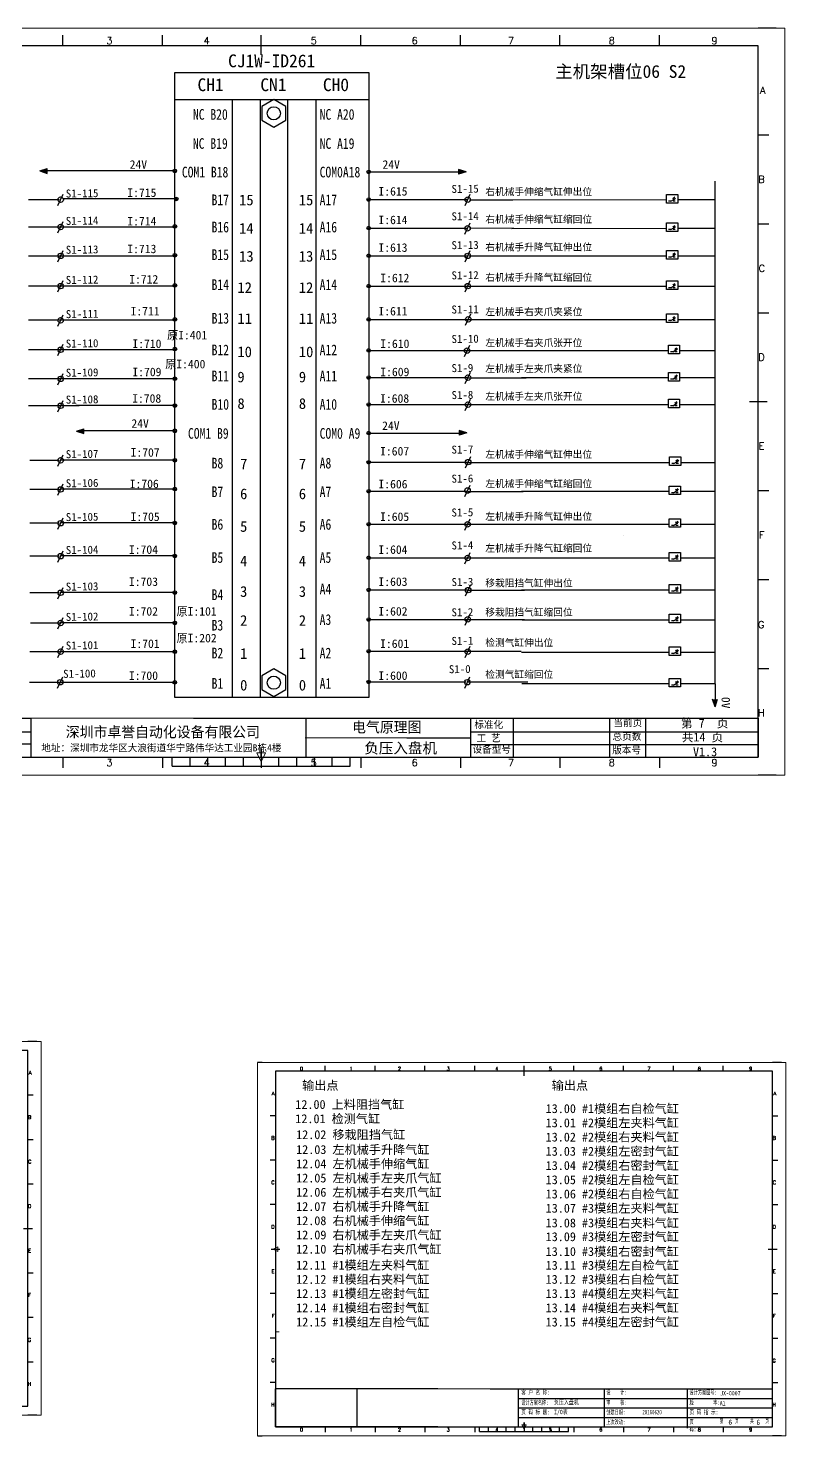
# Model space of a CAD drawing. Extents: x 2368 to 9674, y -1476 to 1321.
# Drawn here: x 5109 to 5535, y 517 to 1309 of the extents above; entities that cross this region are included whole.
import ezdxf
from ezdxf.enums import TextEntityAlignment as Align

# ---------------------------------------------------------------- set-up
doc = ezdxf.new("R2010")
doc.units = 0
doc.header["$MEASUREMENT"] = 0
doc.layers.add('1', color=3, linetype='Continuous', lineweight=20)
for name, color, linetype in [('AE_BOR', 1, 'Continuous'), ('MISC', 2, 'Continuous'), ('SYMS', 7, 'Continuous'), ('图层1', 7, 'Continuous')]:
    doc.layers.add(name, color=color, linetype=linetype)
doc.styles.add('HZ', font='', dxfattribs={"width": 0.8})
doc.styles.add('Standard0.67', font='', dxfattribs={"width": 0.67})
doc.styles.add('Standard_0.8', font='', dxfattribs={"width": 0.8})
doc.styles.add('WD', font='romans.shx', dxfattribs={"bigfont": 'gbcbig.shx'})
doc.styles.add('样式 0', font='')
doc.styles.get('HZ').set_extended_font_data('SimSun')
doc.styles.get('Standard0.67').set_extended_font_data('FangSong_GB2312')
doc.styles.get('Standard_0.8').set_extended_font_data('FangSong_GB2312')
doc.styles.get('样式 0').set_extended_font_data('KaiTi_GB2312')

# ---------------------------------------------------------------- blocks, each defined once
blk = doc.blocks.new('gb_a2_a')
for p, q in [((584, 410), (25, 410)), ((25, 410), (25, 10)), ((584, 10), (584, 410)), ((25, 10), (584, 10))]:
    blk.add_line(p, q)
at = {"lineweight": 9, "ltscale": 0.1}
blk.add_line((25, 116.86), (29, 116.86), dxfattribs=at)
at = {"layer": 'AE_BOR', "lineweight": 30}
for p, q in [((10, 420), (4.93, 420)), ((594, 420), (584, 420)), ((4.93, 0), (10, 0)), ((594, 0), (584, 0))]:
    blk.add_line(p, q, dxfattribs=at)
at = {"layer": 'AE_BOR', "color": 1, "lineweight": 15}
for p, q in [((4.93, 420), (598.93, 420)), ((4.93, 0), (4.93, 420)), ((598.93, 420), (598.93, 0)), ((22.5, 210), (27.5, 212.5)), ((27.5, 207.5), (22.5, 210)), ((27.5, 212.5), (27.5, 207.5)), ((304.5, 7.5), (302, 12.5)), ((302, 12.5), (307, 12.5)), ((307, 12.5), (304.5, 7.5)), ((598.93, 0), (4.93, 0))]:
    blk.add_line(p, q, dxfattribs=at)
at = {"layer": 'AE_BOR'}
for p, q in [((81, 410), (81, 416)), ((137, 410), (137, 416)), ((193, 410), (193, 416)), ((249, 410), (249, 416)), ((304.5, 410), (304.5, 416)), ((360.5, 410), (360.5, 416)), ((416.5, 410), (416.5, 416)), ((472.5, 410), (472.5, 416)), ((528.5, 410), (528.5, 416)), ((25, 360), (19, 360)), ((584, 360), (590, 360)), ((25, 310), (19, 310)), ((584, 310), (590, 310)), ((25, 260), (19, 260)), ((584, 260), (590, 260)), ((25, 160), (19, 160)), ((584, 160), (590, 160)), ((25, 110), (19, 110)), ((584, 110), (590, 110)), ((25, 60), (19, 60)), ((584, 60), (590, 60)), ((81, 10), (81, 4)), ((137, 10), (137, 4)), ((193, 10), (193, 4)), ((249, 10), (249, 4)), ((304.5, 10), (304.5, 4)), ((360.5, 10), (360.5, 4)), ((416.5, 10), (416.5, 4)), ((472.5, 10), (472.5, 4)), ((528.5, 10), (528.5, 4))]:
    blk.add_line(p, q, dxfattribs=at)
at = {"layer": 'AE_BOR', "color": 2, "lineweight": 30}
for p, q in [((304.5, 405), (304.5, 415)), ((20, 210), (30, 210)), ((579, 210), (589, 210)), ((254.5, 5), (254.5, 10)), ((264.5, 5), (264.5, 10)), ((274.5, 5), (274.5, 10)), ((284.5, 5), (284.5, 10)), ((294.5, 5), (294.5, 10)), ((304.5, 10), (304.5, 15)), ((304.5, 15), (304.5, 5)), ((304.5, 10), (304.5, 5)), ((314.5, 5), (314.5, 10)), ((324.5, 5), (324.5, 10)), ((334.5, 5), (334.5, 10)), ((344.5, 5), (344.5, 10)), ((354.5, 5), (354.5, 10)), ((254.5, 5), (354.5, 5))]:
    blk.add_line(p, q, dxfattribs=at)
at = {"layer": 'AE_BOR', "style": 'WD'}
for s, p in [('0', (54.27, 411)), ('1', (110.12, 411)), ('2', (164.42, 411)), ('3', (219.22, 411)), ('4', (273.82, 411)), ('5', (334.12, 411)), ('6', (390.81, 411)), ('7', (445.01, 411)), ('8', (501.67, 411)), ('9', (559.4, 411)), ('0', (54.27, 5)), ('1', (110.12, 5)), ('2', (164.42, 5)), ('3', (219.22, 5)), ('4', (273.82, 5)), ('5', (334.12, 5)), ('6', (390.81, 5)), ('7', (445.01, 5)), ('8', (501.67, 5)), ('9', (559.4, 5))]:
    blk.add_text(s, height=4, dxfattribs=at).set_placement(p, align=Align.CENTER)
for s, p in [('A', (24, 385)), ('A', (588.05, 385)), ('B', (24, 335)), ('B', (587.67, 335)), ('C', (24, 285)), ('C', (587.86, 285)), ('D', (24, 235)), ('D', (587.67, 235)), ('E', (24, 185)), ('E', (587.48, 185)), ('F', (24, 135)), ('F', (587.48, 135)), ('F', (587.48, 135)), ('G', (24, 85)), ('G', (587.48, 84.56)), ('H', (24, 35)), ('H', (587.67, 35))]:
    blk.add_text(s, height=4, dxfattribs=at).set_placement(p, align=Align.MIDDLE_RIGHT)
blk = doc.blocks.new('SYMB2_M_326')
for p, q in [((-6.4, -0.5), (-7.8, 0.9)), ((0, 0), (0, -5)), ((-8.2, -2.2), (-9.6, -0.8)), ((-7.5, -2.9), (-8.2, -2.2)), ((-6.9, -2.4), (-8, -3.5)), ((-5.7, -4.7), (-8, -3.5)), ((-7.5, -2.9), (-7.1, -2.6)), ((-5.7, -4.7), (-7.5, -2.9)), ((-7.1, -2.6), (-6.9, -2.4)), ((-5.7, -4.7), (-6.9, -2.4)), ((-5.7, -1.2), (-6.4, -0.5)), ((-5.2, -0.6), (-6.2, -1.7)), ((-3.9, -2.9), (-6.2, -1.7)), ((-5.7, -1.2), (-5.4, -0.8)), ((-3.9, -2.9), (-5.7, -1.2)), ((-5.4, -0.8), (-5.2, -0.6)), ((-3.9, -2.9), (-5.2, -0.6)), ((0, -10), (-4, -3.5)), ((0, -10), (0, -15))]:
    blk.add_line(p, q)
for points in [[(-5.7, -4.7), (-6.9, -2.4), (-8, -3.5)], [(-3.9, -2.9), (-5.2, -0.6), (-6.2, -1.7)]]:
    blk.add_solid(points)

msp = doc.modelspace()

# ---------------------------------------------------------------- hatches: boundary and pattern name
for points in [[(5115.43136, 1228.58631), (5119.67627, 1229.94668), (5119.67627, 1227.22595)], [(5355.15967, 1228.0636), (5350.91477, 1226.70323), (5350.91477, 1229.42396)], [(5136.01136, 1082.23631), (5140.25627, 1083.59668), (5140.25627, 1080.87595)], [(5355.52967, 1081.3236), (5351.28477, 1079.96323), (5351.28477, 1082.68396)], [(5495.12205, 927.29161), (5493.76169, 931.53651), (5496.48242, 931.53651)]]:
    msp.add_hatch(color=256).paths.add_polyline_path(points)

# ---------------------------------------------------------------- linework, layer by layer
for p, q in [((5191.30346, 1268.76404), (5300.38029, 1268.76404)), ((5115.43136, 1228.58631), (5119.67627, 1229.94668)), ((5115.43136, 1228.58631), (5119.67627, 1227.22595)), ((5191.30346, 1228.61489), (5119.58458, 1228.61489)), ((5119.67627, 1227.22595), (5119.67627, 1229.94668)), ((5300.38029, 1228.04966), (5351.14361, 1228.04966)), ((5355.15967, 1228.0636), (5350.91477, 1229.42396)), ((5350.91477, 1229.42396), (5350.91477, 1226.70323)), ((5355.15967, 1228.0636), (5350.91477, 1226.70323)), ((5495.10307, 1112.40951), (5495.10307, 1222.81564)), ((5109.00553, 1212.58988), (5126.32855, 1212.58988)), ((5125.67557, 1209.11829), (5128.62799, 1215.50582)), ((5192.18451, 1212.85151), (5128.21915, 1212.85151)), ((5300.38029, 1212.50443), (5355.66592, 1212.50443)), ((5354.57584, 1209.11829), (5357.52825, 1215.50582)), ((5381.43458, 1212.40263), (5467.81934, 1212.47355)), ((5474.14087, 1212.47874), (5495.10307, 1212.49595)), ((5109.00553, 1197.13212), (5191.06655, 1197.13212)), ((5125.67557, 1193.73434), (5128.62799, 1200.12187)), ((5300.31923, 1196.44926), (5355.5469, 1196.44926)), ((5354.45682, 1193.02094), (5357.40923, 1199.40847)), ((5381.97047, 1196.32208), (5357.09114, 1196.38364)), ((5380.77503, 1196.32208), (5467.81934, 1196.41287)), ((5474.14087, 1196.41946), (5495.10307, 1196.44132)), ((5109.00553, 1180.94978), (5191.49899, 1180.94978)), ((5125.67557, 1177.49316), (5128.62799, 1183.88069)), ((5300.38029, 1180.87552), (5355.91326, 1180.87552)), ((5354.57584, 1177.49316), (5357.52825, 1183.88069)), ((5385.24661, 1180.87552), (5467.81934, 1180.87552)), ((5474.14087, 1180.87552), (5495.10307, 1180.87552)), ((5109.00553, 1163.95146), (5191.38655, 1163.95146)), ((5125.67557, 1160.5288), (5128.62799, 1166.91633)), ((5300.38029, 1163.84699), (5355.805, 1163.84699)), ((5354.57584, 1160.5288), (5357.52825, 1166.91633)), ((5354.8718, 1141.8415), (5357.82421, 1148.22903)), ((5109.00553, 1144.81017), (5191.38655, 1144.81017)), ((5125.67557, 1141.30933), (5128.62799, 1147.69686)), ((5300.38029, 1145.11216), (5355.805, 1145.11216)), ((5109.00553, 1128.15464), (5191.27822, 1128.15464)), ((5125.67557, 1124.742), (5128.62799, 1131.12953)), ((5300.38029, 1127.64553), (5387.81099, 1127.64553)), ((5354.22068, 1124.20984), (5357.1731, 1130.59737)), ((5109.00553, 1111.81921), (5137.36458, 1111.81921)), ((5125.67557, 1108.362), (5128.62799, 1114.74953)), ((5192.18451, 1111.76073), (5135.60073, 1111.76073)), ((5300.38029, 1112.40951), (5355.805, 1112.40951)), ((5354.69422, 1109.01242), (5357.64663, 1115.39995)), ((5495.10307, 940.2663), (5495.10307, 1112.40951)), ((5109.00553, 1096.68388), (5137.52458, 1096.68388)), ((5125.67557, 1093.21472), (5128.62799, 1099.60225)), ((5192.18451, 1096.62539), (5135.70905, 1096.62539)), ((5300.38029, 1097.25377), (5355.805, 1097.25377)), ((5354.69422, 1093.86515), (5357.64663, 1100.25268)), ((5136.01136, 1082.23631), (5140.25627, 1083.59668)), ((5136.01136, 1082.23631), (5140.25627, 1080.87595)), ((5191.30346, 1082.45782), (5140.10826, 1082.45782)), ((5140.25627, 1080.87595), (5140.25627, 1083.59668)), ((5300.38029, 1081.2097), (5351.14361, 1081.2097)), ((5355.52967, 1081.3236), (5351.28477, 1082.68396)), ((5351.28477, 1082.68396), (5351.28477, 1079.96323)), ((5355.52967, 1081.3236), (5351.28477, 1079.96323)), ((5125.67557, 1062.53679), (5128.62799, 1068.92432)), ((5109.89048, 1065.97973), (5126.37458, 1065.97973)), ((5191.30346, 1065.92125), (5127.17075, 1065.92125)), ((5300.38029, 1064.7492), (5355.805, 1064.7492)), ((5354.81654, 1061.57491), (5357.76895, 1067.96245)), ((5109.89048, 1049.72958), (5126.59458, 1049.72958)), ((5125.67557, 1046.19581), (5128.62799, 1052.58334)), ((5191.30346, 1049.6711), (5127.17075, 1049.6711)), ((5300.38029, 1048.48408), (5355.805, 1048.48408)), ((5354.45547, 1045.59463), (5357.40788, 1051.98217)), ((5109.89048, 1030.69713), (5126.32458, 1030.69713)), ((5125.67557, 1027.18662), (5128.62799, 1033.57415)), ((5191.30346, 1030.63864), (5127.17075, 1030.63864)), ((5300.38029, 1029.95394), (5355.805, 1029.95394)), ((5354.45548, 1026.58545), (5357.4079, 1032.97298)), ((5443.91589, 1023.86829), (5443.91589, 1023.86829)), ((5125.67557, 1008.67266), (5128.62799, 1015.0602)), ((5354.49973, 1007.60821), (5357.45214, 1013.99574)), ((5109.92878, 1012.14369), (5126.39458, 1012.14369)), ((5191.30346, 1012.0852), (5127.20905, 1012.0852)), ((5300.38029, 1011.05145), (5355.805, 1011.05145)), ((5109.92878, 991.56503), (5126.37458, 991.56503)), ((5125.67557, 988.0637), (5128.62799, 994.45123)), ((5191.30346, 991.50655), (5127.20905, 991.50655)), ((5300.38029, 993.00072), (5355.805, 993.00072)), ((5354.80417, 989.58436), (5357.75658, 995.97189)), ((5110.20367, 974.52023), (5126.82458, 974.52023)), ((5125.67557, 971.06106), (5128.62799, 977.4486)), ((5191.30346, 974.46175), (5127.48394, 974.46175)), ((5300.38029, 976.31615), (5355.63992, 976.31615)), ((5354.57584, 973.13031), (5357.52825, 979.51785)), ((5109.92542, 958.31695), (5126.52458, 958.31695)), ((5125.67557, 954.96913), (5128.62799, 961.35667)), ((5191.30346, 958.25847), (5127.20569, 958.25847)), ((5300.38029, 958.49936), (5355.63992, 958.49936)), ((5354.57584, 954.96913), (5357.52825, 961.35667)), ((5125.45835, 937.79415), (5128.38223, 944.19479)), ((5354.35861, 937.79415), (5357.28249, 944.19479)), ((5109.65051, 941.07758), (5126.33458, 941.07758)), ((5191.30346, 941.0191), (5126.93078, 941.0191)), ((5300.38029, 941.22979), (5355.07942, 941.22979)), ((5495.10307, 940.26571), (5495.10307, 931.55409)), ((5495.12205, 927.29161), (5493.76169, 931.53651)), ((5495.12205, 927.29161), (5496.48242, 931.53651)), ((5032.84129, 920.88416), (5110.4524, 920.88416)), ((5110.4524, 920.88416), (5110.4524, 898.88706)), ((5201.94346, 920.88416), (5321.84346, 920.88416)), ((5265.00886, 920.88416), (5265.00886, 898.88706)), ((5321.84346, 920.88416), (5459.41464, 920.88416)), ((5357.63801, 920.88416), (5357.63801, 898.88706)), ((5459.41464, 920.88416), (5519.41031, 920.88416)), ((5321.84346, 909.88416), (5357.6071, 909.88416)), ((4960.41031, 898.88706), (5519.41031, 898.88706)), ((5384.43286, 538.40977), (5428.68439, 538.40977)), ((5428.68439, 538.40977), (5497.46998, 538.40977)), ((5497.46998, 538.40977), (5527.46782, 538.40977)), ((5384.43286, 533.04824), (5428.68439, 533.04824)), ((5428.68439, 533.04824), (5497.46998, 533.04824)), ((5497.46998, 533.04824), (5527.46782, 533.04824)), ((5384.43286, 527.68672), (5428.68439, 527.68672)), ((5428.68439, 527.68672), (5497.46998, 527.68672)), ((5368.73439, 522.3252), (5428.68439, 522.3252)), ((5368.73439, 522.3252), (5428.68439, 522.3252)), ((5428.68439, 522.3252), (5497.46998, 522.3252))]:
    msp.add_line(p, q)
at = {"lineweight": -3}
for p, q in [((5190.26464, 1228.61489), (5192.34228, 1228.61489)), ((5191.30346, 1229.65372), (5191.30346, 1227.57607)), ((5299.34147, 1228.04966), (5301.41911, 1228.04966)), ((5300.38029, 1229.08849), (5300.38029, 1227.01084)), ((5191.14568, 1212.85151), (5193.22333, 1212.85151)), ((5192.18451, 1213.89033), (5192.18451, 1211.81269)), ((5299.34147, 1212.50443), (5301.41911, 1212.50443)), ((5300.38029, 1213.54326), (5300.38029, 1211.46561)), ((5190.38744, 1197.39374), (5192.46509, 1197.39374)), ((5191.42627, 1198.43256), (5191.42627, 1196.35492)), ((5299.34147, 1196.44926), (5301.41911, 1196.44926)), ((5300.38029, 1197.48808), (5300.38029, 1195.41043)), ((5190.38744, 1181.2114), (5192.46509, 1181.2114)), ((5191.42627, 1182.25023), (5191.42627, 1180.17258)), ((5299.34147, 1180.87552), (5301.41911, 1180.87552)), ((5300.38029, 1181.91434), (5300.38029, 1179.83669)), ((5190.38744, 1164.21308), (5192.46509, 1164.21308)), ((5191.42627, 1165.2519), (5191.42627, 1163.17426)), ((5299.34147, 1163.84699), (5301.41911, 1163.84699)), ((5300.38029, 1164.88581), (5300.38029, 1162.80817)), ((5190.38744, 1145.0718), (5192.46509, 1145.0718)), ((5191.42627, 1146.11062), (5191.42627, 1144.03298)), ((5299.34147, 1145.11216), (5301.41911, 1145.11216)), ((5300.38029, 1146.15098), (5300.38029, 1144.07334)), ((5190.38744, 1128.41626), (5192.46509, 1128.41626)), ((5191.42627, 1129.45508), (5191.42627, 1127.37744)), ((5299.34147, 1127.64553), (5301.41911, 1127.64553)), ((5300.38029, 1128.68435), (5300.38029, 1126.60671)), ((5190.38744, 1111.76073), (5192.46509, 1111.76073)), ((5191.42627, 1112.79955), (5191.42627, 1110.7219)), ((5299.34147, 1112.40951), (5301.41911, 1112.40951)), ((5300.38029, 1113.44833), (5300.38029, 1111.37068)), ((5190.38744, 1096.62539), (5192.46509, 1096.62539)), ((5191.42627, 1097.66422), (5191.42627, 1095.58657)), ((5299.34147, 1097.25377), (5301.41911, 1097.25377)), ((5300.38029, 1098.29259), (5300.38029, 1096.21494)), ((5190.26464, 1082.45782), (5192.34228, 1082.45782)), ((5191.30346, 1083.49665), (5191.30346, 1081.419)), ((5299.34147, 1081.2097), (5301.41911, 1081.2097)), ((5300.38029, 1082.24852), (5300.38029, 1080.17087)), ((5190.26464, 1065.92125), (5192.34228, 1065.92125)), ((5191.30346, 1066.96007), (5191.30346, 1064.88243)), ((5299.34147, 1064.7492), (5301.41911, 1064.7492)), ((5300.38029, 1065.78802), (5300.38029, 1063.71037)), ((5190.26464, 1049.6711), (5192.34228, 1049.6711)), ((5191.30346, 1050.70992), (5191.30346, 1048.63228)), ((5299.34147, 1048.48408), (5301.41911, 1048.48408)), ((5300.38029, 1049.5229), (5300.38029, 1047.44526)), ((5190.26464, 1030.63864), (5192.34228, 1030.63864)), ((5191.30346, 1031.67746), (5191.30346, 1029.59982)), ((5299.34147, 1029.95394), (5301.41911, 1029.95394)), ((5300.38029, 1030.99276), (5300.38029, 1028.91512)), ((5190.26464, 1012.0852), (5192.34228, 1012.0852)), ((5191.30346, 1013.12403), (5191.30346, 1011.04638)), ((5299.34147, 1011.05145), (5301.41911, 1011.05145)), ((5300.38029, 1012.09027), (5300.38029, 1010.01263)), ((5190.26464, 991.50655), (5192.34228, 991.50655)), ((5191.30346, 992.54537), (5191.30346, 990.46773)), ((5299.34147, 993.00072), (5301.41911, 993.00072)), ((5300.38029, 994.03954), (5300.38029, 991.96189)), ((5190.26464, 974.46175), (5192.34228, 974.46175)), ((5191.30346, 975.50057), (5191.30346, 973.42293)), ((5299.34147, 976.31615), (5301.41911, 976.31615)), ((5300.38029, 977.35498), (5300.38029, 975.27733)), ((5190.26464, 958.25847), (5192.34228, 958.25847)), ((5191.30346, 959.29729), (5191.30346, 957.21965)), ((5299.34147, 958.49936), (5301.41911, 958.49936)), ((5300.38029, 959.53818), (5300.38029, 957.46054)), ((5191.30346, 942.05792), (5191.30346, 939.98028)), ((5300.38029, 942.26861), (5300.38029, 940.19096)), ((5190.26464, 941.0191), (5192.34228, 941.0191)), ((5299.34147, 941.22979), (5301.41911, 941.22979))]:
    msp.add_line(p, q, dxfattribs=at)
at = {"lineweight": -3, "ltscale": 0.5}
for p, q in [((5357.09421, 1212.40263), (5381.43458, 1212.40263)), ((5356.67604, 1180.87263), (5385.30099, 1180.87263)), ((5356.32473, 1163.78019), (5386.55514, 1163.78019)), ((5386.39397, 1163.81021), (5467.81934, 1163.81021)), ((5474.14087, 1163.81021), (5495.09219, 1163.81021)), ((5356.32473, 1145.04536), (5388.12453, 1145.04536)), ((5386.39397, 1145.07538), (5467.81934, 1145.07538)), ((5474.14087, 1145.07538), (5495.09219, 1145.07538)), ((5386.39397, 1127.60875), (5468.8857, 1127.60875)), ((5475.20724, 1127.60875), (5495.09219, 1127.60875)), ((5356.32473, 1112.34271), (5388.91236, 1112.34271)), ((5386.39397, 1112.37273), (5468.8857, 1112.37273)), ((5475.20724, 1112.37273), (5495.09219, 1112.37273)), ((5356.32473, 1097.18697), (5388.39874, 1097.18697)), ((5386.39397, 1097.21699), (5468.8857, 1097.21699)), ((5475.20724, 1097.21699), (5495.09219, 1097.21699)), ((5356.32473, 1064.6824), (5386.40141, 1064.6824)), ((5386.39397, 1064.71242), (5469.60562, 1064.71242)), ((5475.92715, 1064.71242), (5495.09219, 1064.71242)), ((5356.32473, 1048.41728), (5387.16725, 1048.41728)), ((5386.39397, 1048.4473), (5469.40643, 1048.4473)), ((5475.72797, 1048.4473), (5495.09219, 1048.4473)), ((5356.32473, 1029.88714), (5387.55018, 1029.88714)), ((5386.39397, 1029.91716), (5469.40643, 1029.91716)), ((5475.72797, 1029.91716), (5495.09219, 1029.91716)), ((5356.32473, 1010.98465), (5389.84772, 1010.98465)), ((5386.39397, 1011.01467), (5469.40643, 1011.01467)), ((5475.72797, 1011.01467), (5495.09219, 1011.01467)), ((5356.32473, 992.93392), (5387.93221, 992.93392)), ((5386.39397, 992.96394), (5469.40643, 992.96394)), ((5475.72797, 992.96394), (5495.09219, 992.96394)), ((5356.20937, 976.45614), (5387.93221, 976.45614)), ((5386.60947, 976.26975), (5469.40643, 976.26975)), ((5475.72797, 976.26975), (5495.05738, 976.26975)), ((5356.21528, 958.5462), (5386.02027, 958.5462)), ((5386.26473, 958.03528), (5469.40643, 958.03528)), ((5475.72797, 958.03528), (5495.07476, 958.03528)), ((5355.63872, 941.22433), (5389.78303, 941.22433)), ((5386.51256, 940.39134), (5469.40643, 940.39134)), ((5475.72797, 940.39134), (5495.10106, 940.39134))]:
    msp.add_line(p, q, dxfattribs=at)
at = {"lineweight": 9, "ltscale": 0.1}
for p, q in [((5110.4524, 920.88416), (5201.94346, 920.88416)), ((5264.64067, 909.88416), (5321.84346, 909.88416)), ((5339.27276, 543.77129), (5368.73439, 543.77129)), ((5339.27276, 522.3252), (5368.73439, 522.3252)), ((5367.37704, 522.3252), (5367.37704, 522.3252)), ((5367.37704, 522.3252), (5367.37704, 522.3252))]:
    msp.add_line(p, q, dxfattribs=at)
at = {"color": 0, "ltscale": 2}
for p, q in [((5381.52584, 920.88416), (5381.52584, 898.88706)), ((5456.10803, 920.88416), (5456.10803, 898.88706)), ((4960.41031, 913.2004), (5110.4524, 913.26041)), ((5357.71977, 913.12911), (5519.41031, 913.19202)), ((4960.41031, 906.50263), (5110.4524, 906.50263)), ((5357.6071, 906.16371), (5519.41031, 906.16371)), ((5247.96782, 522.3252), (5247.96782, 543.77129)), ((5339.27276, 543.77129), (5247.96782, 543.77129)), ((5368.73439, 543.77129), (5527.46782, 543.77129)), ((5384.43286, 543.77129), (5384.43286, 522.3252)), ((5432.99872, 522.06076), (5432.99872, 543.77129)), ((5479.57891, 521.5673), (5479.57891, 543.77129)), ((5527.46782, 522.3252), (5527.46782, 543.77129)), ((5497.46998, 527.68672), (5527.46782, 527.68672)), ((5339.27276, 522.3252), (5247.96782, 522.3252)), ((5497.46998, 522.3252), (5527.46782, 522.3252))]:
    msp.add_line(p, q, dxfattribs=at)
at = {"color": 0}
for p, q in [((5435.69343, 920.88416), (5435.69343, 898.88706)), ((5519.41031, 920.88416), (5519.41031, 898.88706)), ((5293.62029, 543.77129), (5293.62029, 522.3252))]:
    msp.add_line(p, q, dxfattribs=at)
for points in [[(5191.30346, 1283.93866), (5300.38029, 1283.93866), (5300.38029, 932.44868), (5191.30346, 932.44868)], [(5223.86208, 1268.84732), (5270.67296, 1268.84732), (5270.67296, 932.44868), (5223.86208, 932.44868)], [(5239.61896, 1268.76404), (5254.74929, 1268.76404), (5254.74929, 932.44868), (5239.61896, 932.44868)], [(5247.00039, 1268.76404), (5240.28702, 1264.88807), (5240.28702, 1257.13614), (5247.00039, 1253.26018), (5253.71375, 1257.13614), (5253.71375, 1264.88807)], [(5474.14087, 1215.34789), (5474.14087, 1210.50647), (5467.81934, 1210.50647), (5467.81934, 1215.34789)], [(5474.14087, 1199.34205), (5474.14087, 1194.50063), (5467.81934, 1194.50063), (5467.81934, 1199.34205)], [(5474.14087, 1183.87939), (5474.14087, 1179.03797), (5467.81934, 1179.03797), (5467.81934, 1183.87939)], [(5474.14087, 1166.7159), (5474.14087, 1161.87448), (5467.81934, 1161.87448), (5467.81934, 1166.7159)], [(5474.14087, 1148.20607), (5474.14087, 1143.36464), (5467.81934, 1143.36464), (5467.81934, 1148.20607)], [(5475.20724, 1130.56006), (5475.20724, 1125.71864), (5468.8857, 1125.71864), (5468.8857, 1130.56006)], [(5475.20724, 1115.31407), (5475.20724, 1110.47265), (5468.8857, 1110.47265), (5468.8857, 1115.31407)], [(5475.20724, 1100.30055), (5475.20724, 1095.45913), (5468.8857, 1095.45913), (5468.8857, 1100.30055)], [(5475.92715, 1067.79903), (5475.92715, 1062.9576), (5469.60562, 1062.9576), (5469.60562, 1067.79903)], [(5475.72797, 1051.4164), (5475.72797, 1046.57497), (5469.40643, 1046.57497), (5469.40643, 1051.4164)], [(5475.72797, 1033.04895), (5475.72797, 1028.20753), (5469.40643, 1028.20753), (5469.40643, 1033.04895)], [(5475.72797, 1014.06163), (5475.72797, 1009.22021), (5469.40643, 1009.22021), (5469.40643, 1014.06163)], [(5475.72797, 996.08847), (5475.72797, 991.24705), (5469.40643, 991.24705), (5469.40643, 996.08847)], [(5475.72797, 979.35686), (5475.72797, 974.51544), (5469.40643, 974.51544), (5469.40643, 979.35686)], [(5475.72797, 960.96065), (5475.72797, 956.11923), (5469.40643, 956.11923), (5469.40643, 960.96065)], [(5247.00039, 948.56518), (5240.28702, 944.68922), (5240.28702, 936.93729), (5247.00039, 933.06132), (5253.71375, 936.93729), (5253.71375, 944.68922)], [(5475.72797, 943.26878), (5475.72797, 938.42735), (5469.40643, 938.42735), (5469.40643, 943.26878)]]:
    msp.add_lwpolyline(points, close=True)
for centre in [(5247.00039, 1261.01211), (5247.00039, 940.81325)]:
    msp.add_circle(centre, 3.71498)
at = {"lineweight": -3}
for centre in [(5191.30346, 1228.61489), (5300.38029, 1228.04966), (5192.18451, 1212.85151), (5300.38029, 1212.50443), (5191.42627, 1197.39374), (5300.38029, 1196.44926), (5191.42627, 1181.2114), (5300.38029, 1180.87552), (5191.42627, 1164.21308), (5300.38029, 1163.84699), (5191.42627, 1145.0718), (5300.38029, 1145.11216), (5191.42627, 1128.41626), (5300.38029, 1127.64553), (5191.42627, 1111.76073), (5300.38029, 1112.40951), (5191.42627, 1096.62539), (5300.38029, 1097.25377), (5191.30346, 1082.45782), (5300.38029, 1081.2097), (5191.30346, 1065.92125), (5300.38029, 1064.7492), (5191.30346, 1049.6711), (5300.38029, 1048.48408), (5191.30346, 1030.63864), (5300.38029, 1029.95394), (5191.30346, 1012.0852), (5300.38029, 1011.05145), (5191.30346, 991.50655), (5300.38029, 993.00072), (5191.30346, 974.46175), (5300.38029, 976.31615), (5191.30346, 958.25847), (5300.38029, 958.49936), (5191.30346, 941.0191), (5300.38029, 941.22979)]:
    msp.add_circle(centre, 1.03882, dxfattribs=at)
at = {"color": 6}
for centre in [(5127.17935, 1212.43051), (5356.07961, 1212.43051), (5127.17935, 1197.04657), (5355.96059, 1196.33316), (5127.17935, 1180.80538), (5356.07961, 1180.80538), (5127.17935, 1163.84102), (5356.07961, 1163.84102), (5127.17935, 1144.62155), (5356.37557, 1145.15372), (5127.17935, 1128.05422), (5355.72446, 1127.52206), (5127.17935, 1111.67422), (5356.198, 1112.32464), (5127.17935, 1096.52694), (5356.198, 1097.17737), (5127.17935, 1065.84901), (5356.32032, 1064.88714), (5127.17935, 1049.50803), (5355.95924, 1048.90686), (5127.17935, 1030.49884), (5355.95926, 1029.89767), (5127.17935, 1011.98489), (5356.00351, 1010.92043), (5127.17935, 991.37592), (5356.30794, 992.89658), (5127.17935, 974.37329), (5356.07961, 976.44254), (5127.17935, 958.28136), (5356.07961, 958.28136), (5126.94733, 941.11305), (5355.84759, 941.11305)]:
    msp.add_circle(centre, 1.53751, dxfattribs=at)

# ---------------------------------------------------------------- block references
msp.add_blockref('gb_a2_a', (4935.41031, 888.88706))
at = {"xscale": 0.5, "yscale": 0.5, "zscale": 0.5}
for p in [(4816.80507, 528.99549), (5235.46782, 517.3252)]:
    msp.add_blockref('gb_a2_a', p, dxfattribs=at)
at = {"layer": '图层1', "color": 7, "linetype": 'Continuous', "xscale": 0.2488319999988562, "yscale": 0.2488320000002204, "zscale": 0.2488319999993965, "rotation": 270}
for p in [(5472.73986, 1211.58378), (5472.73986, 1195.57794), (5472.73986, 1180.11528), (5472.73986, 1162.95179), (5472.73986, 1144.44196), (5473.80622, 1126.79595), (5473.80622, 1111.54996), (5473.80622, 1096.53644), (5474.52614, 1064.03492), (5474.32695, 1047.65229), (5474.32695, 1029.28484), (5474.32695, 1010.29752), (5474.32695, 992.32436), (5474.32695, 975.59275), (5474.32695, 957.19654), (5474.32695, 939.50467)]:
    msp.add_blockref('SYMB2_M_326', p, dxfattribs=at)

# ---------------------------------------------------------------- texts
for s, insert, char_height, width, attachment_point in [('{\\fFangSong|b0|i0|c134|p49;CJ1W-ID261}', (5221.31599, 1294.10047), 7.2, 38.5041455, 1), ('{\\fFangSong|b0|i0|c134|p49;主机架槽位06 S2}', (5405.27499, 1288.12679), 7.2, 90.9442477, 1), ('{\\fFangSong|b0|i0|c134|p49;CH1}', (5204.11979, 1280.66047), 7.2, 38.5041455, 1), ('{\\fFangSong|b0|i0|c134|p49;CN1}', (5239.45979, 1280.66047), 7.2, 38.5041455, 1), ('{\\fFangSong|b0|i0|c134|p49;CH0}', (5274.63781, 1280.66047), 7.2, 38.5041455, 1), ('24V', (5165.9816, 1234.60539), 4.8, 10.8839331, 1), ('24V', (5308.11239, 1234.60539), 4.8, 10.8839331, 1), ('{\\fSimSun|b0|i0|c134|p2; I:615}', (5302.61112, 1219.54412), 4.8, 62.415301, 1), ('{\\fSimSun|b0|i0|c134|p2;右机械手伸缩气缸伸出位}', (5365.95814, 1218.90872), 4, 96.133837, 1), ('{\\fSimSun|b0|i0|c134|p2; I:715}', (5161.4095, 1218.79834), 4.8, 62.415301, 1), ('{\\fSimSun|b0|i0|c134|p2;15}', (5227.51021, 1215.28834), 6, 4.4700218, 1), ('{\\fSimSun|b0|i0|c134|p2;15}', (5261.09266, 1215.28834), 6, 4.4700218, 1), ('{\\fSimSun|b0|i0|c134|p2; I:614}', (5302.61112, 1203.48894), 4.8, 62.415301, 1), ('{\\fSimSun|b0|i0|c134|p2;右机械手伸缩气缸缩回位}', (5365.95814, 1203.43468), 4, 96.133837, 1), ('{\\fSimSun|b0|i0|c134|p2; I:714}', (5161.4095, 1202.74316), 4.8, 62.415301, 1), ('{\\fSimSun|b0|i0|c134|p2;14}', (5227.51021, 1199.33525), 6, 4.4700218, 1), ('{\\fSimSun|b0|i0|c134|p2;14}', (5261.09266, 1199.33525), 6, 4.4700218, 1), ('{\\fSimSun|b0|i0|c134|p2; I:613}', (5302.61112, 1187.9152), 4.8, 62.415301, 1), ('{\\fSimSun|b0|i0|c134|p2;右机械手升降气缸伸出位}', (5365.95814, 1187.76721), 4, 96.133837, 1), ('{\\fSimSun|b0|i0|c134|p2; I:713}', (5161.4095, 1187.16942), 4.8, 62.415301, 1), ('{\\fSimSun|b0|i0|c134|p2;13}', (5227.51021, 1183.61365), 6, 4.4700218, 1), ('{\\fSimSun|b0|i0|c134|p2;13}', (5261.09266, 1183.61365), 6, 4.4700218, 1), ('{\\fSimSun|b0|i0|c134|p2; I:712}', (5162.46892, 1170.08824), 4.8, 62.415301, 1), ('{\\fSimSun|b0|i0|c134|p2;12}', (5226.56686, 1166.01592), 6, 4.4700218, 1), ('{\\fSimSun|b0|i0|c134|p2;12}', (5261.09266, 1166.01592), 6, 4.4700218, 1), ('{\\fSimSun|b0|i0|c134|p2; I:612}', (5303.67054, 1170.83403), 4.8, 62.415301, 1), ('{\\fSimSun|b0|i0|c134|p2;右机械手升降气缸缩回位}', (5365.95814, 1170.74576), 4, 96.133837, 1), ('{\\fSimSun|b0|i0|c134|p2; I:711}', (5163.20381, 1152.15185), 4.8, 62.415301, 1), ('{\\fSimSun|b0|i0|c134|p2;11}', (5226.56686, 1148.58263), 6, 4.4700218, 1), ('{\\fSimSun|b0|i0|c134|p2;11}', (5261.09266, 1148.58263), 6, 4.4700218, 1), ('{\\fSimSun|b0|i0|c134|p2; I:611}', (5302.61112, 1152.15185), 4.8, 62.415301, 1), ('{\\fSimSun|b0|i0|c134|p2;左机械手右夹爪夹紧位}', (5365.95814, 1151.4032), 4, 96.133837, 1), ('{\\fSimSun|b0|i0|c134|p2; I:710}', (5164.26324, 1133.8249), 4.8, 62.415301, 1), (' 原I:401', (5183.7429, 1138.67582), 4.8, 62.415301, 1), ('{\\fSimSun|b0|i0|c134|p2; I:610}', (5303.67054, 1133.8249), 4.8, 62.415301, 1), ('{\\fSimSun|b0|i0|c134|p2;左机械手右夹爪张开位}', (5365.95814, 1133.9949), 4, 96.133837, 1), ('{\\fSimSun|b0|i0|c134|p2;10}', (5226.56686, 1129.8942), 6, 4.4700218, 1), ('{\\fSimSun|b0|i0|c134|p2;10}', (5261.09266, 1129.8942), 6, 4.4700218, 1), ('{\\fSimSun|b0|i0|c134|p2; I:709}', (5164.26324, 1117.98324), 4.8, 62.415301, 1), (' 原I:400', (5182.72553, 1122.38872), 4.8, 62.415301, 1), ('{\\fSimSun|b0|i0|c134|p2; I:609}', (5303.67054, 1117.98324), 4.8, 62.415301, 1), ('{\\fSimSun|b0|i0|c134|p2;左机械手左夹爪夹紧位}', (5365.95814, 1119.48798), 4, 96.133837, 1), ('{\\fSimSun|b0|i0|c134|p2;9}', (5226.56686, 1115.75021), 6, 4.4700218, 1), ('{\\fSimSun|b0|i0|c134|p2;9}', (5261.09266, 1115.75021), 6, 4.4700218, 1), ('{\\fSimSun|b0|i0|c134|p2; I:708}', (5164.13412, 1103.06318), 4.8, 62.415301, 1), ('{\\fSimSun|b0|i0|c134|p2;8}', (5226.56686, 1100.78391), 6, 4.4700218, 1), ('{\\fSimSun|b0|i0|c134|p2;8}', (5261.09266, 1100.78391), 6, 4.4700218, 1), ('{\\fSimSun|b0|i0|c134|p2; I:608}', (5303.54143, 1103.06318), 4.8, 62.415301, 1), ('{\\fSimSun|b0|i0|c134|p2;左机械手左夹爪张开位}', (5365.95814, 1103.8743), 4, 96.133837, 1), ('24V', (5166.9617, 1088.99018), 4.8, 10.8839331, 1), ('24V', (5307.93588, 1087.75138), 4.8, 10.8839331, 1), ('{\\fSimSun|b0|i0|c134|p2; I:707}', (5163.25308, 1072.71033), 4.8, 62.415301, 1), (' I:607', (5303.54143, 1073.40371), 4.8, 62.415301, 1), ('{\\fSimSun|b0|i0|c134|p2;左机械手伸缩气缸伸出位}', (5365.95814, 1071.21372), 4, 96.133837, 1), ('{\\fSimSun|b0|i0|c134|p2;7}', (5228.06704, 1066.79894), 6, 4.4700218, 1), ('{\\fSimSun|b0|i0|c134|p2;7}', (5261.09266, 1066.79894), 6, 4.4700218, 1), ('{\\fSimSun|b0|i0|c134|p2; I:706}', (5162.7413, 1055.0484), 4.8, 62.415301, 1), (' I:606', (5302.61112, 1054.9187), 4.8, 62.415301, 1), ('{\\fSimSun|b0|i0|c134|p2;左机械手伸缩气缸缩回位}', (5365.95814, 1054.73872), 4, 96.133837, 1), ('{\\fSimSun|b0|i0|c134|p2;6}', (5228.06704, 1050.02353), 6, 4.4700218, 1), ('{\\fSimSun|b0|i0|c134|p2;6}', (5261.09266, 1050.02353), 6, 4.4700218, 1), ('{\\fSimSun|b0|i0|c134|p2;左机械手升降气缸伸出位}', (5365.95814, 1036.29656), 4, 96.133837, 1), ('{\\fSimSun|b0|i0|c134|p2; I:705}', (5163.25308, 1036.57614), 4.8, 62.415301, 1), ('{\\fSimSun|b0|i0|c134|p2;5}', (5228.06704, 1031.69152), 6, 4.4700218, 1), ('{\\fSimSun|b0|i0|c134|p2;5}', (5261.09266, 1031.69152), 6, 4.4700218, 1), ('{\\fSimSun|b0|i0|c134|p2; I:605}', (5303.54143, 1036.57614), 4.8, 62.415301, 1), ('{\\fSimSun|b0|i0|c134|p2; I:704}', (5162.32277, 1018.09113), 4.8, 62.415301, 1), ('{\\fSimSun|b0|i0|c134|p2; I:604}', (5302.61112, 1018.09113), 4.8, 62.415301, 1), ('{\\fSimSun|b0|i0|c134|p2;左机械手升降气缸缩回位}', (5365.95814, 1018.47843), 4, 96.133837, 1), ('{\\fSimSun|b0|i0|c134|p2;4}', (5228.06704, 1012.28468), 6, 4.4700218, 1), ('{\\fSimSun|b0|i0|c134|p2;4}', (5261.09266, 1012.28468), 6, 4.4700218, 1), ('{\\fSimSun|b0|i0|c134|p2; I:703}', (5162.32277, 1000.0404), 4.8, 62.415301, 1), ('{\\fSimSun|b0|i0|c134|p2; I:603}', (5302.61112, 1000.0404), 4.8, 62.415301, 1), ('{\\fSimSun|b0|i0|c134|p2;移栽阻挡气缸伸出位}', (5365.95814, 998.90206), 4, 96.133837, 1), ('{\\fSimSun|b0|i0|c134|p2;3}', (5228.06704, 995.10976), 6, 4.4700218, 1), ('{\\fSimSun|b0|i0|c134|p2;3}', (5261.09266, 995.10976), 6, 4.4700218, 1), ('{\\fSimSun|b0|i0|c134|p2; I:702}', (5162.32277, 983.35584), 4.8, 62.415301, 1), (' 原I:101', (5189.08418, 983.35584), 4.8, 62.415301, 1), ('{\\fSimSun|b0|i0|c134|p2; I:602}', (5302.61112, 983.35584), 4.8, 62.415301, 1), ('{\\fSimSun|b0|i0|c134|p2;移栽阻挡气缸缩回位}', (5365.95814, 982.46657), 4, 96.133837, 1), ('{\\fSimSun|b0|i0|c134|p2;2}', (5228.06704, 978.82774), 6, 4.4700218, 1), ('{\\fSimSun|b0|i0|c134|p2;2}', (5261.09266, 978.82774), 6, 4.4700218, 1), (' 原I:202', (5189.08418, 968.31829), 4.8, 62.415301, 1), ('{\\fSimSun|b0|i0|c134|p2;检测气缸伸出位}', (5365.95814, 965.37801), 4, 96.133837, 1), ('{\\fSimSun|b0|i0|c134|p2; I:701}', (5163.25308, 965.16664), 4.8, 62.415301, 1), ('{\\fSimSun|b0|i0|c134|p2;1}', (5228.06704, 960.24321), 6, 4.4700218, 1), ('{\\fSimSun|b0|i0|c134|p2;1}', (5261.09266, 960.24321), 6, 4.4700218, 1), ('{\\fSimSun|b0|i0|c134|p2; I:601}', (5303.54143, 965.16664), 4.8, 62.415301, 1), ('{\\fSimSun|b0|i0|c134|p2; I:700}', (5162.32277, 947.20389), 4.8, 62.415301, 1), ('{\\fSimSun|b0|i0|c134|p2;0}', (5228.06704, 942.42682), 6, 4.4700218, 1), ('{\\fSimSun|b0|i0|c134|p2;0}', (5261.09266, 942.42682), 6, 4.4700218, 1), ('{\\fSimSun|b0|i0|c134|p2; I:600}', (5302.61112, 947.20389), 4.8, 62.415301, 1), ('{\\fSimSun|b0|i0|c134|p2;检测气缸缩回位}', (5365.95814, 947.52622), 4, 96.133837, 1), ('第 7  页', (5476.02768, 920.61014), 5, 38.1635092, 1), ('深圳市卓誉自动化设备有限公司', (5130.0474, 909.41955), 6, 134.4627712, 7), ('共14 页', (5476.43746, 912.77347), 5, 40.4924398, 1), ('地址：深圳市龙华区大浪街道华宁路伟华达工业园B栋4楼', (5116.29634, 901.71363), 4, 144.4993675, 7), ('V1.3', (5482.72583, 904.48446), 5, 40.4924398, 1)]:
    msp.add_mtext(s, dxfattribs=dict(insert=insert, char_height=char_height, width=width, attachment_point=attachment_point))
at = {"insert": (5503.61314, 932.83744), "char_height": 4.8, "width": 13.9099052, "attachment_point": 1, "rotation": 270}
msp.add_mtext('0V', dxfattribs=at)
at = {"color": 0, "ltscale": 2, "attachment_point": 1}
for s, insert, char_height, width in [('电气原理图', (5291.06029, 918.88079), 6, 43.9128196), ('标准化', (5359.79769, 919.30323), 4, 23.3399102), ('当前页', (5437.99162, 920.28862), 4, 19.3450259), ('工 艺', (5361.05376, 911.68101), 4, 19.3450259), ('总页数', (5437.51211, 912.60689), 4, 19.3450259), ('{\\fSimSun|b0|i0|c134|p2;负压入盘机}', (5297.88151, 907.06872), 6, 43.9128196), ('设备型号', (5358.78509, 905.42051), 4, 31.672048), ('版本号', (5437.3066, 904.96428), 4, 19.3450259)]:
    msp.add_mtext(s, dxfattribs=dict(at, insert=insert, char_height=char_height, width=width))
at = {"lineweight": 0, "char_height": 5, "attachment_point": 1}
for s, insert, width in [('{\\fSimSun|b0|i0|c134|p2;输出点}', (5262.96667, 716.8712), 83.4808632), ('{\\fSimSun|b0|i0|c134|p2;输出点 }', (5403.2706, 716.8712), 83.4808632), ('{\\fSimSun|b0|i0|c134|p2;12.00 \\C3;上料阻挡气缸}', (5259.13, 706.16312), 104.6269673), ('{\\fSimSun|b0|i0|c134|p2;\\C0;13.00 \\C3;#1模组右自检气缸}', (5399.89223, 703.83196), 127.2679522), ('{\\fSimSun|b0|i0|c134|p2;12.01 \\C3;检测气缸}', (5259.13, 698.16312), 105.0711483), ('{\\fSimSun|b0|i0|c134|p2;13.01\\C3; #2模组左夹料气缸}', (5399.89223, 695.83196), 125.2340545), ('{\\fSimSun|b0|i0|c134|p2;12.02 \\C3;移栽阻挡气缸}', (5259.58831, 689.18501), 93.799598), ('{\\fSimSun|b0|i0|c134|p2;13.02 \\C3;#2模组右夹料气缸}', (5399.89223, 687.83196), 130.190578), ('{\\fSimSun|b0|i0|c134|p2;12.03 \\C3;左机械手升降气缸}', (5259.58831, 680.80465), 93.799598), ('{\\fSimSun|b0|i0|c134|p2;12.04 \\C3;左机械手伸缩气缸}', (5259.58831, 672.80465), 101.7721862), ('{\\fSimSun|b0|i0|c134|p2;13.03 \\C3;#2模组左密封气缸}', (5399.89223, 679.83196), 134.9817734), ('{\\fSimSun|b0|i0|c134|p2;12.05 \\C3;左机械手左夹爪气缸}', (5259.58831, 664.80465), 103.6028448), ('{\\fSimSun|b0|i0|c134|p2;13.04 \\C3;#2模组右密封气缸}', (5399.89223, 671.83196), 106.3662917), ('{\\fSimSun|b0|i0|c134|p2;12.06 \\C3;左机械手右夹爪气缸}', (5259.58831, 656.80465), 98.1108689), ('{\\fSimSun|b0|i0|c134|p2;13.05 \\C3;#2模组左自检气缸}', (5399.89223, 663.83196), 132.8100907), ('{\\fSimSun|b0|i0|c134|p2;\\C0;12.07 \\C3;右机械手升降气缸}', (5259.58831, 648.80465), 106.3662917), ('{\\fSimSun|b0|i0|c134|p2;13.06 \\C3;#2模组右自检气缸}', (5399.89223, 655.83196), 134.3556276), ('{\\fSimSun|b0|i0|c134|p2;\\C0;12.08 \\C3;右机械手伸缩气缸}', (5259.58831, 640.80465), 103.1943749), ('{\\fSimSun|b0|i0|c134|p2;13.07 \\C3;#3模组左夹料气缸}', (5399.89223, 647.83196), 122.7691125), ('{\\fSimSun|b0|i0|c134|p2;12.09 \\C3;右机械手左夹爪气缸}', (5259.58831, 632.80465), 96.9178275), ('{\\fSimSun|b0|i0|c134|p2;13.08 \\C3;#3模组右夹料气缸}', (5399.89223, 639.55926), 125.1003211), ('{\\fSimSun|b0|i0|c134|p2;12.10 \\C3;右机械手右夹爪气缸}', (5259.58831, 624.80465), 105.0812285), ('{\\fSimSun|b0|i0|c134|p2;13.09 \\C3;#3模组左密封气缸}', (5399.89223, 631.80046), 128.5480268), ('{\\fSimSun|b0|i0|c134|p2;13.10 \\C3;#3模组右密封气缸}', (5399.89223, 623.48747), 110.9348524), ('{\\fSimSun|b0|i0|c134|p2;12.11 \\C3;#1模组左夹料气缸}', (5259.58831, 615.83196), 98.2445831), ('{\\fSimSun|b0|i0|c134|p2;13.11 \\C3;#3模组左自检气缸}', (5399.89223, 615.72867), 112.0378137), ('{\\fSimSun|b0|i0|c134|p2;12.12 \\C3;#1模组右夹料气缸}', (5259.58831, 607.83196), 100.2345964), ('{\\fSimSun|b0|i0|c134|p2;13.12 \\C3;#3模组右自检气缸}', (5399.89223, 607.83196), 113.2277421), ('{\\fSimSun|b0|i0|c134|p2;12.13 \\C3;#1模组左密封气缸}', (5259.58831, 599.83196), 99.0405872), ('{\\fSimSun|b0|i0|c134|p2;13.13 \\C3;#4模组左夹料气缸}', (5399.89223, 599.83196), 109.592351), ('{\\fSimSun|b0|i0|c134|p2;12.14 \\C3;#1模组右密封气缸}', (5259.58831, 591.83196), 100.6326016), ('{\\fSimSun|b0|i0|c134|p2;13.14 \\C3;#4模组右夹料气缸}', (5399.89223, 591.83196), 108.6509919), ('{\\fSimSun|b0|i0|c134|p2;12.15 \\C3;#1模组左自检气缸}', (5259.58831, 583.83196), 120.3720291), ('{\\fSimSun|b0|i0|c134|p2;13.15 \\C3;#4模组左密封气缸}', (5399.89223, 583.83196), 108.2037094)]:
    msp.add_mtext(s, dxfattribs=dict(at, insert=insert, width=width))
at = {"color": 0, "ltscale": 2, "attachment_point": 1}
for s, insert, char_height, width, style in [('{\\fSimSun|b0|i0|c134|p2;\\W0.72;客 户 名 称:}', (5386.23637, 543.00289), 2.5, 16.2476781, 'Standard0.67'), ('{\\fSimSun|b0|i0|c134|p2;设    计:}', (5433.95068, 543.00289), 2.5, 12.0312135, 'Standard0.67'), ('{\\fSimSun|b0|i0|c134|p2;设计方案图号:}', (5480.78356, 543.00289), 2.5, 15.1643965, 'Standard0.67'), ('{\\f@SimSun|b0|i0|c134|p2;JX-0007}', (5498.02218, 542.56252), 2.5, 33.907767, 'Standard_0.8'), ('{\\fSimSun|b0|i0|c134|p2;\\W0.66;设计方案名称:}', (5386.23637, 537.27427), 2.5, 15.1234231, 'Standard0.67'), ('{\\fSimSun|b0|i0|c134|p2;\\W0.72;页 码 标 题:}', (5386.23637, 531.90604), 2.5, 15.1234231, 'Standard0.67'), ('{\\fSimSun|b0|i0|c134|p2;负压入盘机}', (5404.52344, 537.44107), 2.5, 33.907767, 'Standard_0.8'), ('{\\fSimSun|b0|i0|c134|p2;创建日期:}', (5433.95068, 531.92229), 2.5, 12.0312135, 'Standard0.67'), ('{\\fSimSun|b0|i0|c134|p2;审    核:}', (5433.95068, 537.32953), 2.5, 12.0312135, 'Standard0.67'), ('{\\fSimSun|b0|i0|c134|p2;20160620}', (5454.22789, 531.92229), 2.5, 12.0312135, 'Standard0.67'), ('{\\fSimSun|b0|i0|c134|p2;版        本:}', (5480.78356, 537.32953), 2.5, 16.8497761, 'Standard0.67'), ('{\\fSimSun|b0|i0|c134|p2;\\W0.73;页 码 指 示:}', (5480.78356, 531.92229), 2.5, 16.1994502, 'Standard0.67'), ('{\\fSimSun|b0|i0|c134|p2;A1}', (5497.7823, 536.8891), 2.5, 33.907767, 'Standard_0.8'), ('{\\fSimSun|b0|i0|c134|p2;上次改动:}', (5433.95068, 526.33176), 2.5, 12.0312135, 'Standard0.67'), ('{\\fSimSun|b0|i0|c134|p2;页        码:}', (5480.78356, 526.48156), 2.5, 15.7257887, 'Standard0.67'), ('{\\Fromans,gbcbig|c134;第}    {\\Fromans,gbcbig|c134;页}    {\\Fromans,gbcbig|c134;共}    {\\Fromans,gbcbig|c134;页}', (5497.78017, 526.72702), 2.5, 33.907767, 'Standard_0.8'), ('{\\fSimSun|b0|i0|c134|p2;6}', (5518.40485, 526.44649), 3, 3.7663883, 'Standard_0.8')]:
    msp.add_mtext(s, dxfattribs=dict(at, insert=insert, char_height=char_height, width=width, style=style))
at = {"layer": '1', "color": 0, "char_height": 6, "attachment_point": 1, "style": 'HZ'}
for s, insert, width in [('NC B20', (5201.55719, 1263.39766), 28.4504118), ('NC A20', (5272.80761, 1263.39766), 29.2928696), ('NC B19', (5201.53226, 1247.02287), 35.4869455), ('NC A19', (5272.80761, 1247.02287), 27.885119), ('COM1 B18', (5195.34215, 1230.959), 28.0292178), ('COM0A18', (5272.80761, 1230.959), 40.067289), ('B17', (5212.02621, 1215.34974), 6.4874014), ('A17', (5272.80761, 1215.34974), 6.4874014), ('B16', (5212.02621, 1200.0493), 6.4874014), ('A16', (5272.80761, 1200.0493), 6.4874014), ('B15', (5212.02621, 1184.52102), 6.4874014), ('A15', (5272.80761, 1184.52102), 6.4874014), ('B14', (5212.02621, 1167.67361), 6.4874014), ('A14', (5272.80761, 1167.67361), 6.4874014), ('B13', (5212.05436, 1148.76428), 6.4874014), ('A13', (5272.80761, 1148.76428), 6.4874014), ('B12', (5212.05436, 1130.95491), 6.4874014), ('A12', (5272.80761, 1130.95491), 6.4874014), ('B11', (5212.05436, 1116.31987), 6.4874014), ('A11', (5272.80761, 1116.31987), 6.4874014), ('B10', (5212.05436, 1100.34652), 6.4874014), ('A10', (5272.80761, 1100.34652), 6.4874014), ('COM1 B9', (5198.77229, 1084.0137), 26.8079032), ('COM0 A9', (5272.80761, 1084.0137), 32.6620391), ('B8', (5212.05436, 1067.28861), 6.4874014), ('A8', (5272.80761, 1067.28861), 6.4874014), ('B7', (5212.05436, 1051.19168), 6.4874014), ('A7', (5272.80761, 1051.19168), 6.4874014), ('B6', (5212.05436, 1032.86562), 6.4874014), ('A6', (5272.80761, 1032.86562), 6.4874014), ('B5', (5212.05436, 1014.22757), 6.4874014), ('A5', (5272.80761, 1014.22757), 6.4874014), ('B4', (5212.05436, 993.30631), 6.4874014), ('A4', (5272.80761, 996.46745), 6.4874014), ('B3', (5212.05436, 976.1769), 6.4874014), ('A3', (5272.80761, 979.33804), 6.4874014), ('B2', (5212.05436, 960.50277), 6.4874014), ('A2', (5272.80761, 960.50277), 6.4874014), ('B1', (5212.05436, 943.41431), 6.4874014), ('A1', (5272.80761, 943.41431), 6.4874014)]:
    msp.add_mtext(s, dxfattribs=dict(at, insert=insert, width=width))
at = {"layer": 'MISC', "color": 0, "attachment_point": 1}
for s, insert, char_height, width, style in [('{\\fSimSun|b0|i0|c134|p2;I/O表}', (5404.5928, 532.00814), 2.5, 24.1794102, 'Standard_0.8'), ('6', (5502.61376, 526.42192), 2.8, 3.0699683, '样式 0')]:
    msp.add_mtext(s, dxfattribs=dict(at, insert=insert, char_height=char_height, width=width, style=style))
at = {"layer": 'SYMS', "lineweight": -3}
for s, p in [('S1-15', (5346.97877, 1216.19541)), ('S1-115', (5130.07851, 1213.61355)), ('S1-14', (5346.97877, 1200.81146)), ('S1-114', (5130.07851, 1198.22961)), ('S1-13', (5346.97877, 1184.57028)), ('S1-113', (5130.07851, 1181.98842)), ('S1-12', (5346.97877, 1167.60592)), ('S1-112', (5130.07851, 1165.02406)), ('S1-111', (5130.07851, 1145.80459)), ('S1-11', (5346.97877, 1148.38645)), ('S1-110', (5130.07851, 1129.23727)), ('S1-10', (5346.97877, 1131.81912)), ('S1-109', (5130.07851, 1112.85726)), ('S1-9', (5346.97877, 1115.43912)), ('S1-108', (5130.07851, 1097.70999)), ('S1-8', (5346.97877, 1100.29184)), ('S1-107', (5130.07851, 1067.03205)), ('S1-7', (5346.97877, 1069.61391)), ('S1-106', (5130.07851, 1050.69107)), ('S1-6', (5346.97877, 1053.27293)), ('S1-5', (5346.97877, 1034.26374)), ('S1-105', (5130.07851, 1031.68188)), ('S1-104', (5130.07851, 1013.16793)), ('S1-4', (5346.97877, 1015.74979)), ('S1-3', (5346.97877, 995.14082)), ('S1-103', (5130.07851, 992.55896)), ('S1-2', (5346.97877, 978.13819)), ('S1-102', (5130.07851, 975.55633)), ('S1-1', (5346.97877, 962.04626)), ('S1-101', (5130.07851, 959.4644)), ('S1-0', (5345.49686, 946.13044)), ('S1-100', (5128.5966, 943.54859))]:
    msp.add_text(s, height=4.5, rotation=0.87622458, dxfattribs=at).set_placement(p)

doc.saveas('drawing.dxf')
